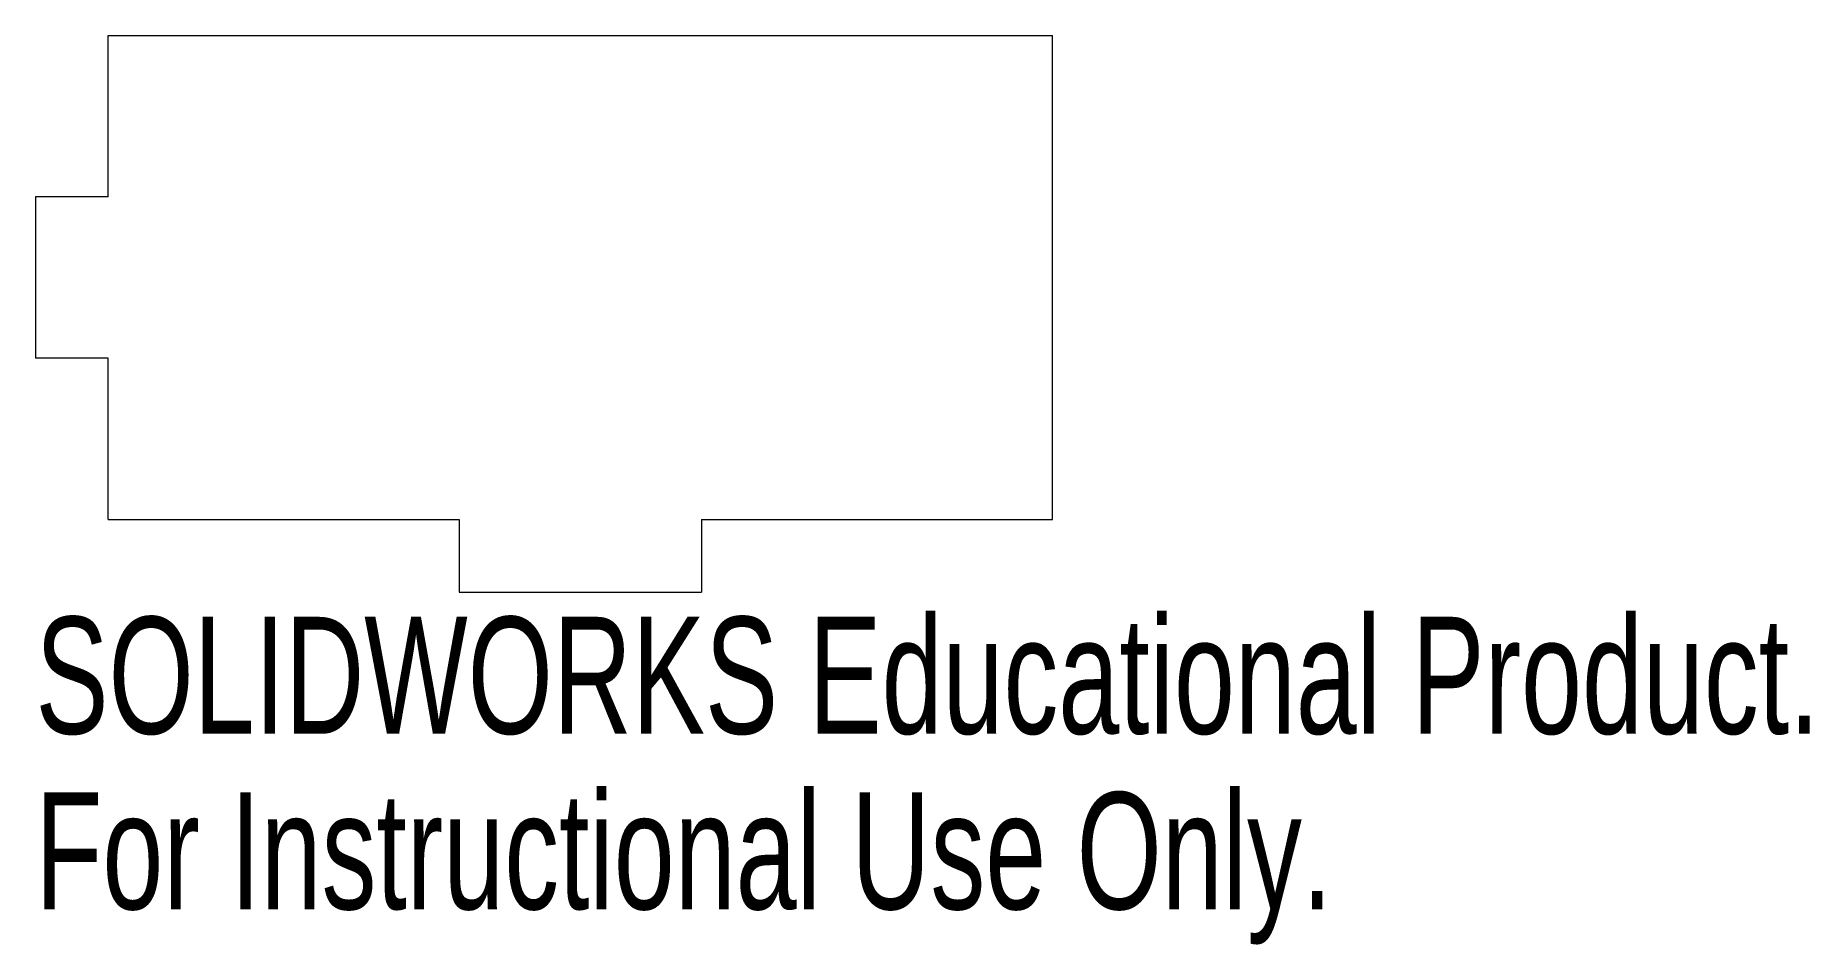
# Model space of a CAD drawing. Header units: millimetres. Extents: x -3 to 70.3, y -17.6 to 20.
import ezdxf

# ---------------------------------------------------------------- set-up
doc = ezdxf.new("R2010")
doc.units = ezdxf.units.MM
doc.styles.add('SLDTEXTSTYLE0', font='TXT', dxfattribs={"width": 0.7})

msp = doc.modelspace()

# ---------------------------------------------------------------- linework, layer by layer
at = {"color": 7, "linetype": 'Continuous', "lineweight": 15}
for p, q in [((0, 20), (39, 20)), ((0, 13.333), (0, 20)), ((39, 0), (39, 20)), ((0, 13.333), (-3, 13.333)), ((-3, 13.333), (-3, 6.667)), ((0, 6.667), (-3, 6.667)), ((0, 0), (0, 6.667)), ((0, 0), (14.5, 0)), ((14.5, 0), (14.5, -3)), ((24.5, 0), (24.5, -3)), ((24.5, 0), (39, 0)), ((14.5, -3), (24.5, -3))]:
    msp.add_line(p, q, dxfattribs=at)

# ---------------------------------------------------------------- texts
at = {"color": 7, "linetype": 'Continuous', "char_height": 4.83362, "attachment_point": 1, "style": 'SLDTEXTSTYLE0'}
for s, insert in [('SOLIDWORKS Educational Product.', (-3, -4.02)), ('For Instructional Use Only.', (-3, -11.27))]:
    msp.add_mtext(s, dxfattribs=dict(at, insert=insert))

doc.saveas('drawing.dxf')
